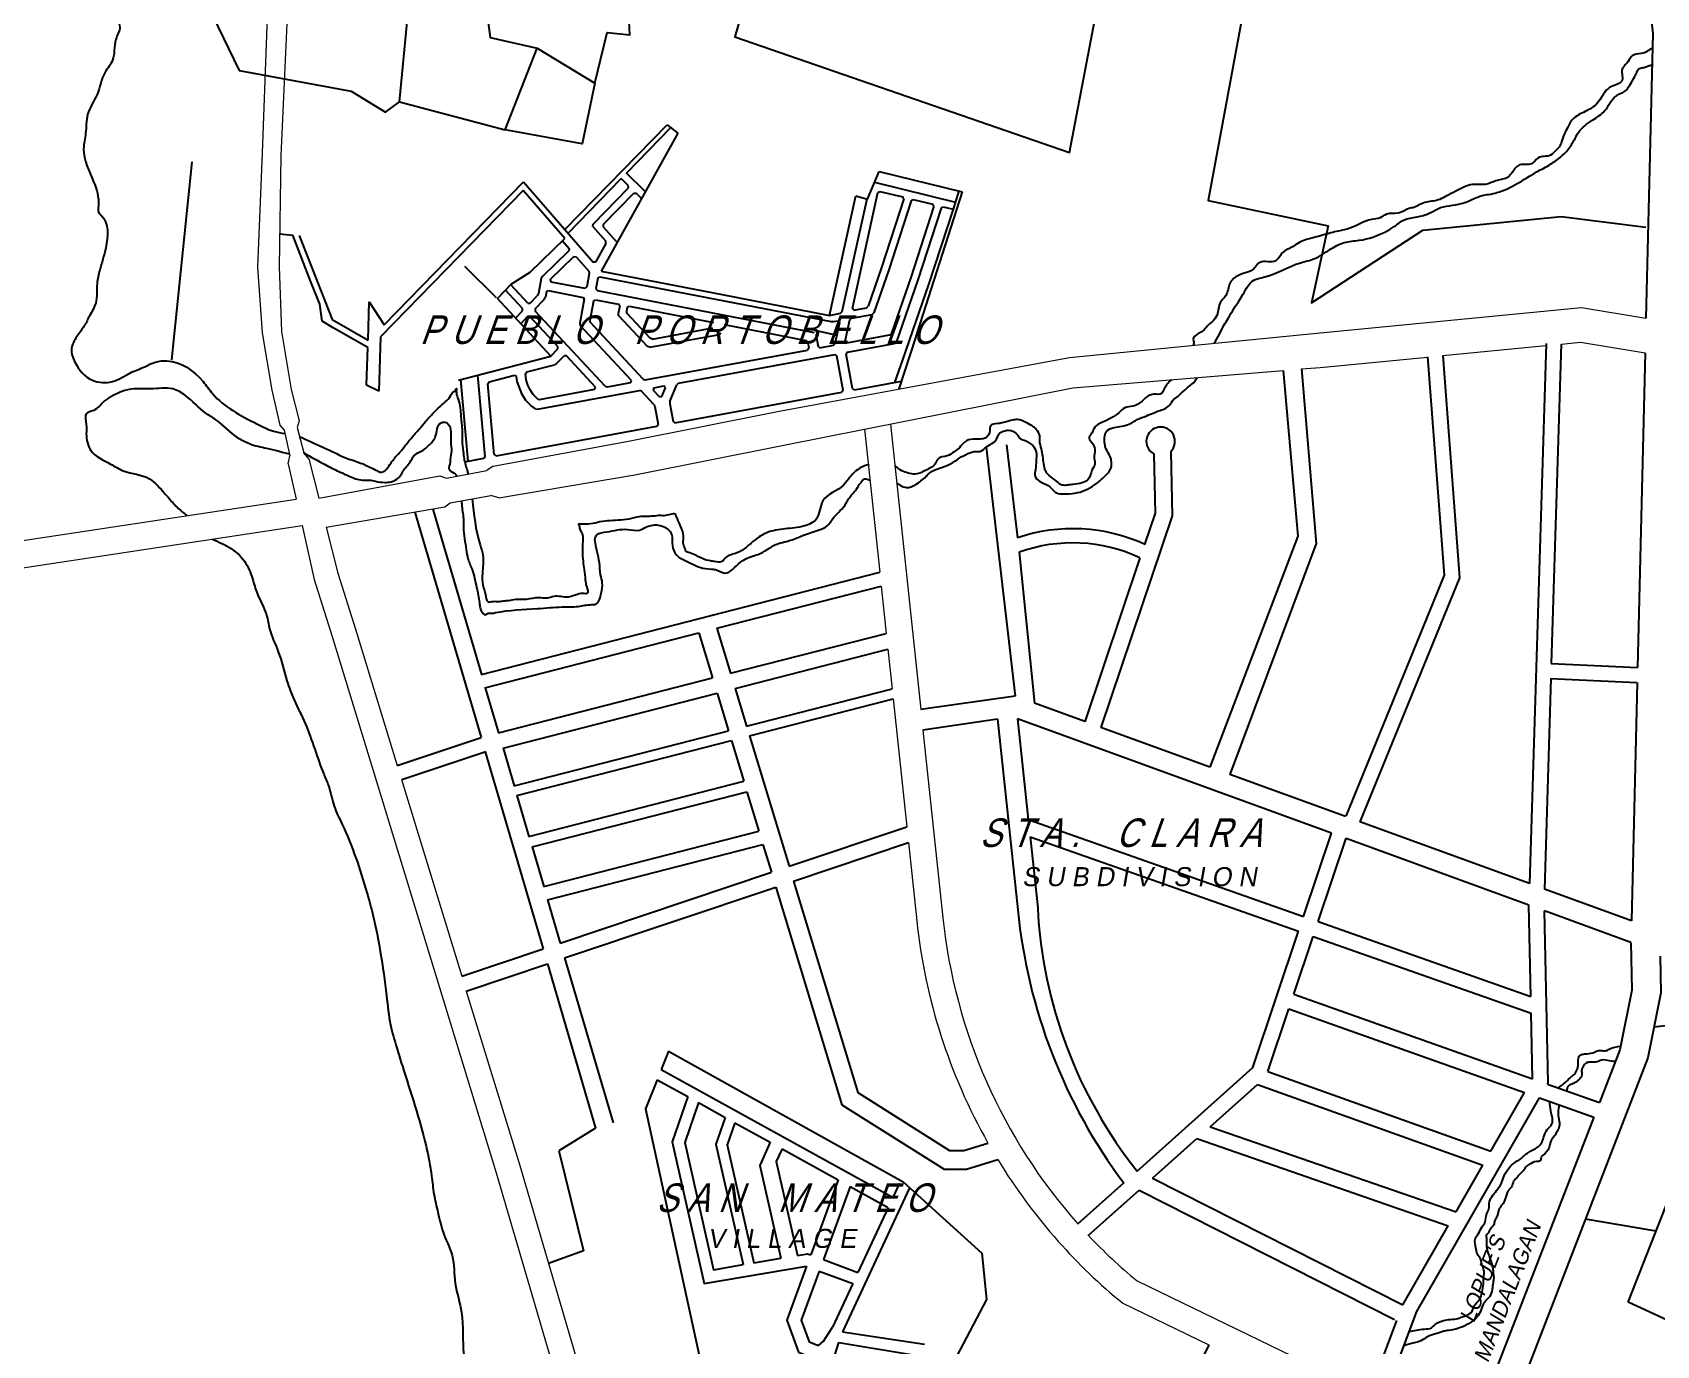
# Model space of a CAD drawing. Header units: inches. Extents: x -1369 to 1198, y -366 to 1398.
# Drawn here: x -584.9 to -538.78, y 1125.33 to 1162.6 of the extents above; entities that cross this region are included whole.
import ezdxf
from ezdxf.enums import TextEntityAlignment as Align

# ---------------------------------------------------------------- set-up
doc = ezdxf.new("R2010")
doc.units = ezdxf.units.IN
doc.header["$MEASUREMENT"] = 0
for name, color, linetype in [('CREEK_RIVER', 7, 'Continuous'), ('NATL_ROAD', 1, 'Continuous'), ('PRIVATE', 181, 'Continuous'), ('SUBLOTS', 1, 'Continuous')]:
    doc.layers.add(name, color=color, linetype=linetype)
for name, color, linetype, lineweight in [('ROAD', 8, 'Continuous', 20), ('SUBDIVIDION', 8, 'Continuous', 25), ('VICINITY', 8, 'Continuous', 20)]:
    doc.layers.add(name, color=color, linetype=linetype, lineweight=lineweight)
doc.styles.add('LOT_NO', font='ARIALN.TTF', dxfattribs={"width": 1.5, "height": 1})
doc.styles.add('PX-0', font='leroy')

msp = doc.modelspace()

# ---------------------------------------------------------------- linework, layer by layer
at = {"layer": 'CREEK_RIVER', "color": 8}
for points in [[(-578.6068, 1169.6585), (-578.9117, 1169.5442), (-578.9498, 1169.4871), (-579.007, 1169.6204), (-579.0642, 1169.7157), (-579.1023, 1169.7918), (-579.1214, 1169.868), (-579.2357, 1170.0394), (-579.3691, 1170.0966), (-579.4644, 1170.0966), (-579.5407, 1170.0966), (-579.8456, 1170.0966), (-580.0553, 1170.0966), (-580.284, 1170.0966), (-580.4937, 1170.0966), (-580.7224, 1170.0966), (-580.9892, 1170.0966), (-581.1608, 1170.0966), (-581.4848, 1170.0966), (-581.8088, 1170.1156), (-582.2662, 1170.1347), (-582.6665, 1170.1537), (-583.2383, 1170.0966), (-583.4479, 1170.1156), (-583.8482, 1170.0585), (-583.9816, 1169.9633), (-584.0388, 1169.8299), (-584.0007, 1169.6585), (-583.7719, 1169.0681), (-583.5051, 1168.5729), (-583.2764, 1167.9254), (-583.0286, 1167.5254), (-582.6855, 1166.6874), (-582.6093, 1166.2684), (-582.6457, 1165.9114), (-582.7219, 1165.34), (-582.7982, 1165.0734), (-582.7791, 1164.3687), (-582.6076, 1163.9306), (-582.5885, 1163.645), (-582.5885, 1163.2069), (-582.417, 1162.7498), (-582.5313, 1162.407), (-582.6266, 1161.8166), (-582.8363, 1161.4737), (-583.065, 1160.8452), (-583.3318, 1160.2738), (-583.389, 1159.7406), (-583.4462, 1159.3025), (-583.1603, 1158.3693), (-583.0269, 1157.6836), (-583.0078, 1157.4741), (-582.9506, 1157.417), (-582.8167, 1156.487), (-582.9883, 1155.8585), (-583.0645, 1155.4776), (-583.1026, 1154.9253), (-583.2742, 1154.5634), (-583.4266, 1154.2777), (-583.6363, 1153.973), (-583.7888, 1153.6301), (-583.6935, 1153.2492), (-583.1979, 1152.735), (-582.6261, 1152.6969), (-582.1115, 1152.9445), (-581.7113, 1153.1159), (-581.4063, 1153.2492), (-581.0823, 1153.2873), (-580.0531, 1152.6969), (-579.7862, 1152.3541), (-578.5283, 1151.497), (-578.0518, 1151.2875), (-577.7276, 1151.2171)], [(-538.8929, 1162.1687), (-539.211, 1162.0052), (-539.4718, 1161.94), (-539.5533, 1161.826), (-539.7, 1161.6468), (-539.7489, 1161.5654), (-539.7489, 1161.3699), (-539.7489, 1161.2559), (-540.0424, 1161.0767), (-540.1728, 1160.9952), (-540.4499, 1160.6043), (-540.6292, 1160.4577), (-540.8085, 1160.3599), (-541.1509, 1160.1482), (-541.3302, 1159.855), (-541.3954, 1159.7246), (-541.4769, 1159.4966), (-541.5258, 1159.3826), (-541.6236, 1159.2685), (-541.7866, 1159.1219), (-542.1453, 1159.0405), (-542.3246, 1158.8776), (-542.6669, 1158.845), (-542.8788, 1158.6332), (-542.993, 1158.5029), (-543.156, 1158.4378), (-543.3027, 1158.4052), (-543.645, 1158.2911), (-544.0036, 1158.2911), (-544.4764, 1158.0957), (-544.7372, 1157.9653), (-544.9328, 1157.8676), (-545.3078, 1157.7862), (-545.5034, 1157.721), (-545.6664, 1157.6396), (-545.8131, 1157.607), (-545.9435, 1157.5418), (-546.1229, 1157.4767), (-546.4489, 1157.4441), (-546.6282, 1157.3463), (-546.8727, 1157.2975), (-547.4861, 1157.046), (-547.8121, 1156.9645), (-548.0241, 1156.9157), (-548.4968, 1156.7853), (-548.7902, 1156.7039), (-548.9858, 1156.6061), (-549.1326, 1156.5084), (-549.3934, 1156.3618), (-549.4749, 1156.2478), (-549.6379, 1156.1012), (-549.8824, 1156.1012), (-550.078, 1156.0523), (-550.1922, 1155.922), (-550.2411, 1155.8731), (-550.4856, 1155.7754), (-550.8931, 1155.4822), (-551.0072, 1155.1401), (-551.1703, 1154.9283), (-551.2355, 1154.6677), (-551.2681, 1154.5699), (-551.3985, 1154.3907), (-551.4963, 1154.3093), (-551.6267, 1154.1627), (-551.7734, 1154.065), (-551.9364, 1153.8858), (-551.9201, 1153.8206), (-551.9393, 1153.7218)], [(-552.556, 1152.7469), (-552.7678, 1152.4686), (-552.833, 1152.3545), (-553.0449, 1152.3382), (-553.2569, 1152.2568), (-553.3873, 1152.1428), (-553.6481, 1151.9962), (-553.8763, 1151.9473), (-554.0393, 1151.817), (-554.5332, 1151.5332), (-554.7288, 1151.4029), (-554.8429, 1151.1911), (-554.8918, 1151.126), (-554.8266, 1150.9793), (-554.7288, 1150.7676), (-554.7451, 1150.5069), (-554.7288, 1150.3603), (-554.8103, 1150.1812), (-554.9244, 1149.9042), (-555.0874, 1149.8228), (-555.3483, 1149.7739), (-555.495, 1149.7576), (-555.658, 1149.7576), (-555.821, 1149.8716), (-556.0329, 1150.0345), (-556.1307, 1150.1649), (-556.1796, 1150.3603), (-556.2448, 1150.7839), (-556.2937, 1151.0119), (-556.2937, 1151.1585), (-556.3916, 1151.3377), (-556.5057, 1151.4355), (-556.685, 1151.5332), (-556.9295, 1151.6146), (-557.0762, 1151.5984), (-557.4838, 1151.5006), (-557.6957, 1151.4355), (-557.712, 1151.3051), (-557.8098, 1151.1097), (-558.1847, 1151.0608), (-558.4292, 1150.9793), (-558.576, 1150.8164), (-558.7227, 1150.7024), (-558.9183, 1150.5884), (-559.1791, 1150.5069), (-559.2606, 1150.3603), (-559.5214, 1150.1812), (-559.6519, 1150.116), (-559.8312, 1150.0671), (-560.0268, 1150.0997), (-560.2061, 1150.1649), (-560.3998, 1150.3003)], [(-560.3574, 1149.8189), (-560.0477, 1149.6886), (-559.9173, 1149.7211), (-559.8195, 1149.77), (-559.526, 1149.9981), (-559.4282, 1150.0958), (-558.8251, 1150.3564), (-558.5805, 1150.5193), (-558.336, 1150.6497), (-558.1078, 1150.7148), (-557.9937, 1150.7148), (-557.8131, 1150.8326), (-557.5209, 1151.0569), (-557.4231, 1151.2361), (-557.3253, 1151.285), (-557.1786, 1151.3175), (-556.9178, 1151.1709), (-556.8363, 1151.0732), (-556.7059, 1151.0243), (-556.6243, 1150.9755), (-556.4939, 1150.8777), (-556.3961, 1150.6985), (-556.3961, 1150.4379), (-556.4124, 1150.2098), (-556.4287, 1150.1121), (-556.4124, 1149.9818), (-556.0049, 1149.7049), (-555.8582, 1149.5582), (-555.6626, 1149.5094), (-555.5321, 1149.5094), (-555.2224, 1149.542), (-554.6845, 1149.8026), (-554.4562, 1149.9981), (-554.2769, 1150.2261), (-554.2606, 1150.4705), (-554.2932, 1150.5682), (-554.4073, 1150.78), (-554.4399, 1150.8777), (-554.4562, 1151.0732), (-554.4236, 1151.2361), (-553.7166, 1151.5023), (-553.5862, 1151.5837), (-553.3254, 1151.6978), (-552.9179, 1151.8607), (-552.6081, 1152.0236), (-552.494, 1152.1865), (-552.3636, 1152.2842), (-552.168, 1152.4634), (-552.0702, 1152.5448), (-551.8909, 1152.7077), (-551.8245, 1152.8076)], [(-577.5966, 1150.6347), (-578.2424, 1150.7923), (-578.738, 1150.9256), (-579.062, 1151.097), (-579.6909, 1151.6113), (-579.9768, 1151.8017), (-580.5486, 1152.2969), (-580.9108, 1152.4874), (-581.2157, 1152.5064), (-581.5397, 1152.4874), (-582.0162, 1152.4874), (-582.3593, 1152.4112), (-582.6071, 1152.2969), (-582.8548, 1152.1446), (-583.1598, 1151.8779), (-583.3695, 1151.7827), (-583.3695, 1151.478), (-583.3695, 1151.2113), (-583.236, 1150.7352), (-582.6833, 1150.3543), (-582.3212, 1150.1638), (-581.5778, 1149.9352), (-581.3301, 1149.7257), (-581.0061, 1149.3639), (-580.7583, 1149.0972), (-580.5112, 1148.892)], [(-561.1353, 1150.344), (-561.3902, 1150.2428), (-561.6837, 1149.9822), (-561.863, 1149.7541), (-562.4498, 1149.3143), (-562.6351, 1148.801), (-562.9715, 1148.5976), (-563.5257, 1148.5161), (-564.0474, 1148.4021), (-564.3734, 1148.2066), (-564.8951, 1147.832), (-565.2048, 1147.7016), (-565.3189, 1147.5876), (-565.5308, 1147.5876), (-565.6449, 1147.6039), (-565.8732, 1147.6691), (-566.2318, 1147.832), (-566.3459, 1147.8808), (-566.3622, 1147.946), (-566.4111, 1148.0763), (-566.4111, 1148.2555), (-566.4437, 1148.4835), (-566.5252, 1148.6627), (-566.5578, 1148.7442), (-566.6067, 1148.8582), (-566.623, 1148.9071), (-566.9165, 1148.8908), (-567.0795, 1148.8908), (-567.2751, 1148.8745), (-567.6663, 1148.8582), (-567.9598, 1148.793), (-568.2695, 1148.7605), (-568.8563, 1148.6953), (-569.1172, 1148.6464), (-569.2476, 1148.6464), (-569.3291, 1148.6464), (-569.3943, 1148.6464), (-569.3617, 1148.5813), (-569.3617, 1148.5324), (-569.3128, 1148.4347), (-569.2802, 1148.0437), (-569.2802, 1147.9134), (-569.2639, 1147.5876), (-569.2313, 1147.3596), (-569.1987, 1147.0663), (-569.1661, 1146.8871), (-569.1498, 1146.6754), (-569.2313, 1146.6754), (-569.3291, 1146.6754), (-569.6877, 1146.5776), (-570.0953, 1146.5939), (-570.2746, 1146.5451), (-570.5191, 1146.5614), (-570.8777, 1146.5125), (-571.1223, 1146.5125), (-571.3342, 1146.4799), (-571.4972, 1146.4636), (-571.6439, 1146.4473), (-571.8069, 1146.4473), (-571.9269, 1146.429)], [(-541.57, 1132.6431), (-541.3373, 1132.8313), (-541.208, 1132.9497), (-541.1002, 1133.0467), (-541.0248, 1133.1867), (-541.0032, 1133.3052), (-541.0032, 1133.456), (-540.9493, 1133.5744), (-540.8523, 1133.6067), (-540.7445, 1133.6175), (-540.5397, 1133.6606), (-540.4212, 1133.7037), (-540.3242, 1133.7037), (-540.2164, 1133.7037), (-540.1194, 1133.7468), (-539.7966, 1133.8353)], [(-539.8957, 1133.5286), (-539.9323, 1133.4343), (-540.338, 1133.4345), (-540.4613, 1133.3884), (-540.6615, 1133.373), (-540.7693, 1133.3576), (-540.8619, 1133.2496), (-540.9022, 1133.1665), (-540.8997, 1133.0533), (-540.9073, 1132.9753), (-540.935, 1132.9325), (-540.9778, 1132.8822), (-541.0433, 1132.8268), (-541.0961, 1132.7966), (-541.1515, 1132.7714), (-541.212, 1132.7387), (-541.2649, 1132.7186), (-541.3127, 1132.6507), (-541.3216, 1132.5548)], [(-545.797, 1125.7303), (-545.3779, 1125.7996), (-545.1726, 1125.8395), (-545.03, 1125.9591), (-544.8761, 1126.0275), (-544.6879, 1126.0731), (-544.454, 1126.0902), (-544.3229, 1126.1358), (-544.1689, 1126.1871), (-544.0149, 1126.3124), (-543.9274, 1126.5026), (-543.7872, 1126.6641), (-543.7334, 1126.8472), (-543.6902, 1127.0842), (-543.6902, 1127.2673), (-543.6795, 1127.4719), (-543.7334, 1127.6012), (-543.7657, 1127.7735), (-543.8627, 1127.9243), (-543.9058, 1128.1074), (-543.9274, 1128.3443), (-543.8519, 1128.4843), (-543.7441, 1128.6782), (-543.6471, 1128.8398), (-543.604, 1129.0552), (-543.5393, 1129.2167), (-543.5286, 1129.3675), (-543.3206, 1129.7294), (-543.1805, 1129.9448), (-543.105, 1130.1494), (-542.9541, 1130.3864), (-542.814, 1130.5264), (-542.6523, 1130.6233), (-542.4152, 1130.8172), (-542.1673, 1130.9572), (-542.0379, 1131.0972), (-541.887, 1131.4634), (-541.7469, 1131.625), (-541.7361, 1131.7865), (-541.7793, 1131.9912), (-541.8149, 1132.2598)], [(-541.5393, 1132.1618), (-541.5718, 1131.9526), (-541.5718, 1131.8799), (-541.5606, 1131.8184), (-541.5494, 1131.7346), (-541.5326, 1131.6396), (-541.5438, 1131.5501), (-541.5662, 1131.4775), (-541.6221, 1131.3769), (-541.6724, 1131.2818), (-541.7787, 1131.1309), (-541.8067, 1131.0359), (-541.9521, 1130.7732), (-542.0584, 1130.6614), (-542.0808, 1130.5776), (-542.187, 1130.5552), (-542.3884, 1130.477), (-542.4891, 1130.4043), (-542.5506, 1130.3149), (-542.6177, 1130.2367), (-542.7128, 1130.1416), (-542.7743, 1130.069), (-542.8359, 1129.9963), (-542.8974, 1129.8342), (-542.9533, 1129.7727), (-543.0093, 1129.6945), (-543.044, 1129.5841), (-543.0832, 1129.4667), (-543.1279, 1129.3773), (-543.1951, 1129.2823), (-543.2454, 1129.2096), (-543.279, 1129.1034), (-543.3069, 1129.0028), (-543.3573, 1128.9078), (-543.3796, 1128.8519), (-543.4132, 1128.7345), (-543.4524, 1128.6898), (-543.5307, 1128.578), (-543.5698, 1128.511), (-543.6146, 1128.4607), (-543.609, 1128.3936), (-543.609, 1128.1421), (-543.5474, 1127.9241), (-543.4967, 1127.758), (-543.4296, 1127.5232), (-543.4128, 1127.3779), (-543.4016, 1127.2438), (-543.4184, 1127.1152), (-543.4464, 1126.9196), (-543.5135, 1126.7296), (-543.6142, 1126.6234), (-543.7093, 1126.4836), (-543.7876, 1126.2824), (-543.9106, 1126.1036), (-544.0337, 1126.003), (-544.3189, 1125.8521), (-544.5259, 1125.785), (-544.7217, 1125.757), (-544.8503, 1125.7291), (-545.0181, 1125.6732), (-545.2619, 1125.5878), (-545.4744, 1125.4649), (-545.659, 1125.409), (-545.9474, 1125.3284)]]:
    msp.add_spline(points, degree=3, dxfattribs=at)
for points, knots in [([(-551.338, 1153.7811), (-551.2865, 1153.8674), (-551.1852, 1154.0371), (-551.0811, 1154.2862), (-550.9488, 1154.4679), (-550.7942, 1154.7718), (-550.53, 1155.1048), (-550.3096, 1155.5941), (-549.6378, 1155.6892), (-549.1314, 1156.0409), (-548.4456, 1156.1648), (-548.0758, 1156.4439), (-547.6605, 1156.6708), (-547.0967, 1156.6972), (-546.6131, 1156.8614), (-546.213, 1157.0938), (-545.9549, 1157.3214), (-545.5871, 1157.3641), (-545.2483, 1157.4417), (-544.8789, 1157.696), (-544.4107, 1157.689), (-544.0074, 1157.8614), (-543.7565, 1157.9839), (-543.5241, 1158.0066), (-542.9676, 1158.1244), (-542.4239, 1158.5312), (-541.8014, 1158.8453), (-541.5163, 1159.0442), (-541.292, 1159.2668), (-541.1359, 1159.5033), (-540.9665, 1159.8573), (-540.6277, 1160.1052), (-540.1924, 1160.3604), (-540.0524, 1160.7401), (-539.8113, 1160.8699), (-539.6672, 1160.9223), (-539.5071, 1161.1434), (-539.3934, 1161.3569), (-539.2763, 1161.6039), (-539.1541, 1161.6025), (-539.0649, 1161.6372), (-538.9877, 1161.6592), (-538.9301, 1161.684), (-538.9043, 1161.6956)], [0, 0, 0, 0, 0.001004504, 0.001975976, 0.002684099, 0.003243236, 0.0053676, 0.007073079, 0.008035907, 0.011802336, 0.013160719, 0.014865798, 0.016372447, 0.017801845, 0.020430769, 0.021381121, 0.022435943, 0.023780143, 0.024966855, 0.025890454, 0.028171307, 0.029392299, 0.030270078, 0.030931123, 0.031709104, 0.035937441, 0.037494139, 0.038700349, 0.03939171, 0.040642058, 0.041517765, 0.04327597, 0.04471017, 0.046491789, 0.046929804, 0.04741575, 0.04799314, 0.049549246, 0.050016461, 0.050464527, 0.050636348, 0.050979987, 0.051263063, 0.051263063, 0.051263063, 0.051263063]), ([(-577.3137, 1151.1403), (-577.0961, 1151.0339), (-576.7966, 1150.8874), (-576.374, 1150.718), (-576.0657, 1150.5356), (-575.6827, 1150.4335), (-575.3633, 1150.2905), (-575.1538, 1150.1899), (-574.9268, 1150.0583), (-574.7195, 1150.3957), (-574.5346, 1150.6203), (-574.3281, 1150.8458), (-574.1479, 1151.0957), (-573.9246, 1151.33), (-573.7242, 1151.5785), (-573.5447, 1151.7738), (-573.3611, 1151.9612), (-573.1821, 1152.1102), (-573.0343, 1152.2531), (-572.9675, 1152.4141), (-572.8775, 1152.4241), (-572.8596, 1152.5154), (-572.8619, 1152.4606), (-572.8603, 1152.4293), (-572.8645, 1152.3276), (-572.7891, 1152.178), (-572.7476, 1151.9498), (-572.7302, 1151.6609), (-572.6859, 1151.357), (-572.7096, 1151.0241), (-572.6632, 1150.75), (-572.6519, 1150.5141), (-572.6014, 1150.3382), (-572.5586, 1150.1932), (-572.5363, 1150.105), (-572.5275, 1150.0677)], [0, 0, 0, 0, 0.002420731, 0.003332234, 0.004551208, 0.005976566, 0.007279387, 0.008010773, 0.008368715, 0.009708757, 0.010820891, 0.011593343, 0.012705477, 0.01391543, 0.014817916, 0.01589819, 0.016566198, 0.0174413, 0.018213752, 0.018657218, 0.018992229, 0.019107094, 0.019179738, 0.019361344, 0.019506631, 0.020150291, 0.021005232, 0.021807608, 0.023047349, 0.024064355, 0.02512331, 0.025817242, 0.026416299, 0.02694518, 0.027329229, 0.027329229, 0.027329229, 0.027329229]), ([(-577.1936, 1150.6709), (-576.9932, 1150.5585), (-576.6657, 1150.3747), (-576.2339, 1150.1557), (-575.8849, 1150.0044), (-575.5973, 1149.8787), (-575.3371, 1149.911), (-575.1289, 1149.8564), (-574.9218, 1149.8272), (-574.6928, 1149.84), (-574.4587, 1149.9587), (-574.3686, 1150.1908), (-574.1641, 1150.3875), (-574.0725, 1150.6545), (-573.7955, 1150.725), (-573.6307, 1150.9079), (-573.3876, 1151.1155), (-573.426, 1151.5063), (-573.1998, 1151.5546), (-573.0504, 1151.4863), (-573.0032, 1151.2432), (-573.0345, 1150.9915), (-572.9807, 1150.7283), (-573.0446, 1150.5393), (-573.025, 1150.3666), (-573.1269, 1150.1907), (-572.9348, 1150.1111), (-572.8586, 1150.041), (-572.834, 1150.011)], [0, 0, 0, 0, 0.002299338, 0.003757184, 0.0048274, 0.006133705, 0.006785769, 0.007393277, 0.008269447, 0.008869637, 0.009671803, 0.010726345, 0.011227113, 0.012508943, 0.013237867, 0.013891977, 0.014935324, 0.016397516, 0.016674582, 0.017088367, 0.017895648, 0.01887303, 0.019689325, 0.020511027, 0.020782522, 0.021443114, 0.02205964, 0.022452347, 0.022452347, 0.022452347, 0.022452347]), ([(-572.7137, 1149.3087), (-572.713, 1149.2772), (-572.706, 1149.1), (-572.6477, 1148.8654), (-572.6691, 1148.5344), (-572.6306, 1148.2413), (-572.5798, 1147.9442), (-572.5388, 1147.6422), (-572.3784, 1147.3023), (-572.2937, 1146.8749), (-572.2088, 1146.5209), (-572.1928, 1146.2543), (-572.1346, 1146.1455), (-572.04, 1146.0523), (-571.9879, 1146.1194), (-571.9161, 1146.1203), (-571.834, 1146.1167), (-571.3882, 1146.2181), (-570.7192, 1146.222), (-569.9411, 1146.3105), (-569.4213, 1146.2922), (-569.1156, 1146.3724), (-568.8733, 1146.3586), (-568.7834, 1146.5197), (-568.7416, 1146.7222), (-568.689, 1146.965), (-568.7889, 1147.2448), (-568.7791, 1147.5458), (-568.8618, 1147.842), (-568.9057, 1148.079), (-568.9387, 1148.2527), (-568.8307, 1148.4088), (-568.4734, 1148.4323), (-568.0904, 1148.5471), (-567.6943, 1148.4332), (-567.4915, 1148.5642), (-567.2563, 1148.6427), (-566.9494, 1148.6219), (-566.6945, 1148.3475), (-566.7584, 1148.0415), (-566.6649, 1147.8307), (-566.5014, 1147.6679), (-566.2588, 1147.5742), (-565.9614, 1147.4008), (-565.6888, 1147.3796), (-565.4496, 1147.3601), (-565.1513, 1147.1393), (-564.831, 1147.6255), (-564.4245, 1147.7397), (-564.0821, 1147.8762), (-563.794, 1148.1094), (-563.3829, 1148.1623), (-562.9825, 1148.3567), (-562.627, 1148.4542), (-562.3055, 1148.5755), (-562.1427, 1148.8861), (-561.8493, 1149.0991), (-561.7205, 1149.385), (-561.5787, 1149.5463), (-561.4806, 1149.6523), (-561.4195, 1149.7763), (-561.3533, 1149.8404), (-561.2902, 1149.963), (-561.1876, 1149.9255), (-561.116, 1149.8994)], [0.024775953, 0.024775953, 0.024775953, 0.024775953, 0.025067721, 0.026438619, 0.027253103, 0.02834451, 0.02938899, 0.030272936, 0.031372505, 0.033111, 0.034602038, 0.035039816, 0.035720294, 0.035916171, 0.036112048, 0.036389113, 0.036606463, 0.03693699, 0.040921872, 0.0432641, 0.044786547, 0.046046903, 0.046484989, 0.047028124, 0.04764726, 0.048630665, 0.049408135, 0.050553581, 0.051607908, 0.05243855, 0.053035836, 0.053231659, 0.054262585, 0.056230791, 0.057373189, 0.058029686, 0.058545146, 0.059859408, 0.060860939, 0.061839831, 0.062788235, 0.06301869, 0.064137396, 0.065328987, 0.066427898, 0.066812126, 0.067740578, 0.069569204, 0.071125023, 0.072073897, 0.073219943, 0.074750036, 0.076091974, 0.07763836, 0.078488771, 0.079379582, 0.080994542, 0.082019264, 0.082443477, 0.083139043, 0.083455718, 0.083803502, 0.084075066, 0.084700553, 0.084700553, 0.084700553, 0.084700553]), ([(-572.4112, 1149.3647), (-572.3581, 1148.9258), (-572.3114, 1148.3811), (-572.0611, 1147.6978), (-572.1306, 1147.3106), (-572.1288, 1146.9128), (-572.0205, 1146.68), (-572.0174, 1146.4811), (-571.9517, 1146.4433), (-571.9269, 1146.429)], [0.029708715, 0.029708715, 0.029708715, 0.029708715, 0.034121195, 0.035135637, 0.036874057, 0.037961398, 0.039028253, 0.039476034, 0.039747653, 0.039747653, 0.039747653, 0.039747653]), ([(-579.784, 1148.2212), (-579.604, 1148.143), (-579.2398, 1147.985), (-578.805, 1147.5741), (-578.6397, 1147.0729), (-578.4968, 1146.5713), (-578.2365, 1146.1515), (-578.1696, 1145.5744), (-577.8635, 1144.9834), (-577.7156, 1144.2854), (-577.4583, 1143.6049), (-577.0127, 1142.7578), (-576.7848, 1141.8971), (-576.4426, 1141.1378), (-576.356, 1140.6383), (-575.8707, 1139.6815), (-575.5178, 1138.6308), (-575.1859, 1137.4149), (-574.9994, 1136.4358), (-574.8475, 1135.4056), (-574.7673, 1134.4806), (-574.5624, 1133.8275), (-574.2201, 1132.6842), (-573.8042, 1131.4924), (-573.5681, 1130.2606), (-573.5089, 1129.6256), (-573.3708, 1129.069), (-573.2396, 1128.4747), (-572.9071, 1127.8476), (-572.9422, 1127.0735), (-572.6185, 1126.1694), (-572.7294, 1125.227), (-572.4697, 1124.3358), (-572.6507, 1123.5118), (-572.4179, 1122.6717), (-572.4931, 1121.8327), (-572.6549, 1121.0777), (-572.6262, 1120.2319), (-572.9416, 1119.3847), (-573.1917, 1118.4774), (-573.5244, 1117.601), (-573.7481, 1116.7308), (-573.8646, 1115.9133), (-573.7839, 1115.2421), (-573.446, 1114.5197), (-572.6398, 1114.695), (-571.8804, 1114.7226), (-571.184, 1114.7377), (-570.4483, 1114.5902), (-569.8762, 1114.1863), (-569.3538, 1113.6592), (-569.0937, 1112.84), (-568.4248, 1112.1893), (-567.9665, 1111.2225), (-567.2809, 1110.6843), (-566.9577, 1110.0797), (-566.6724, 1110.0075), (-566.6035, 1109.9974)], [0, 0, 0, 0, 0.00195902, 0.00396321, 0.00573568, 0.00715048, 0.00918719, 0.01056207, 0.01287487, 0.01575312, 0.01766443, 0.02013315, 0.02529986, 0.02650454, 0.02844035, 0.03031055, 0.03717553, 0.03949063, 0.0429124, 0.04713025, 0.0499141, 0.05215724, 0.05394991, 0.06185922, 0.06474027, 0.06646971, 0.06822471, 0.07046786, 0.07254507, 0.0751717, 0.07799429, 0.0820007, 0.08441563, 0.08710396, 0.09018363, 0.0929464, 0.09543503, 0.09790004, 0.10130071, 0.1043433, 0.10733805, 0.11064755, 0.11334827, 0.11545719, 0.11756785, 0.12018047, 0.1224239, 0.12548406, 0.12703294, 0.12984806, 0.13233185, 0.13430057, 0.13825398, 0.1414399, 0.14476628, 0.14698387, 0.14766658, 0.14766658, 0.14766658, 0.14766658])]:
    msp.add_open_spline(points, degree=3, knots=knots, dxfattribs=at)
at = {"layer": 'NATL_ROAD', "color": 1}
for points in [[(-542.6982, 1187.2055), (-540.5025, 1177.146), (-538.8832, 1162.573), (-539.0782, 1154.4928)], [(-539.102, 1153.5077), (-539.3175, 1144.5837)], [(-539.3278, 1144.1554), (-539.4912, 1137.3898)], [(-539.5052, 1136.7761), (-539.4836, 1135.4192), (-539.8173, 1133.7308), (-540.4005, 1132.2274)], [(-538.6723, 1136.3835), (-538.6558, 1135.3448), (-539.0205, 1133.4995), (-542.4434, 1124.6748)], [(-540.5608, 1131.814), (-544.1276, 1122.6185)]]:
    msp.add_lwpolyline(points, dxfattribs=at)
at = {"layer": 'ROAD', "color": 8}
for p, q in [((-577.8729, 1151.4537), (-577.7495, 1151.3145)), ((-577.7495, 1151.3145), (-577.5851, 1150.5837)), ((-577.328, 1151.5847), (-577.378, 1151.3917)), ((-577.378, 1151.3917), (-577.1936, 1150.6709)), ((-577.6365, 1150.3587), (-577.5851, 1150.5837)), ((-577.0504, 1150.4995), (-577.1936, 1150.6709))]:
    msp.add_line(p, q, dxfattribs=at)
for points in [[(-578.2415, 1190.6659), (-579.8685, 1186.2965), (-580.1397, 1183.4512), (-582.004, 1181.2834), (-582.9531, 1176.372), (-582.648, 1175.5591), (-579.0209, 1170.4261), (-578.0379, 1168.326), (-578.1735, 1164.6001), (-578.3754, 1159.1927), (-578.511, 1155.941), (-578.3754, 1154.078), (-578.1042, 1152.4522)], [(-577.9182, 1190.5455), (-579.5294, 1186.2186), (-579.8067, 1183.3094), (-581.6827, 1181.128), (-582.596, 1176.4021), (-582.3407, 1175.7219), (-578.7215, 1170.6001), (-577.4795, 1168.1597), (-577.6013, 1164.537), (-577.8446, 1159.1117), (-577.8967, 1155.953), (-577.8272, 1154.1133), (-577.5541, 1152.4686)], [(-578.1042, 1152.4522), (-577.8729, 1151.4537)], [(-577.5541, 1152.4686), (-577.328, 1151.5847)], [(-561.2695, 1151.3447), (-560.8384, 1147.2849)], [(-560.5349, 1151.4899), (-559.6739, 1143.3835)], [(-577.6365, 1150.3587), (-577.4089, 1149.3612)], [(-577.0504, 1150.4995), (-576.7643, 1149.3816)], [(-560.7964, 1146.8894), (-560.6539, 1145.5481)], [(-560.6061, 1145.0982), (-560.4868, 1143.9745)], [(-560.4563, 1143.6873), (-560.071, 1140.0596)]]:
    msp.add_lwpolyline(points, dxfattribs=at)
at = {"layer": 'ROAD', "color": 1}
for points in [[(-577.239, 1148.606), (-576.8956, 1147.0795), (-576.3904, 1145.4606), (-571.7274, 1130.2389), (-567.6468, 1116.3265)], [(-576.5551, 1148.5635), (-576.2216, 1147.2602), (-575.7242, 1145.6666), (-574.5402, 1141.8013)], [(-574.417, 1141.3993), (-572.7071, 1135.8176)], [(-572.5781, 1135.3965), (-571.0595, 1130.4392), (-566.9778, 1116.5227)]]:
    msp.add_lwpolyline(points, dxfattribs=at)
at = {"layer": 'ROAD', "color": 8}
for points in [[(-559.6125, 1142.805), (-559.046, 1137.4714, 0.1563148), (-555.2093, 1128.7853)], [(-560.0234, 1139.6112), (-559.7877, 1137.3926, 0.1026937), (-557.763, 1131.0822, 0.1026937)], [(-557.4871, 1130.6133, 0.0444119), (-555.7671, 1128.2901, 0.0404043), (-553.9351, 1126.5348), (-551.4952, 1125.3544)], [(-554.9102, 1128.4582, 0.0315578), (-553.5308, 1127.1679), (-546.9278, 1123.9733)]]:
    msp.add_lwpolyline(points, format="xyb", dxfattribs=at)
at = {"layer": 'SUBDIVIDION', "color": 8, "ltscale": 2}
for p, q in [((-569.7759, 1157.0078), (-566.8736, 1159.9838)), ((-566.8736, 1159.9838), (-566.5675, 1159.7495)), ((-566.5675, 1159.7495), (-568.749, 1155.8271)), ((-568.03, 1158.609), (-566.768, 1159.903)), ((-567.4933, 1158.0856), (-568.03, 1158.609)), ((-561.184, 1157.8775), (-560.8541, 1158.6598)), ((-560.8541, 1158.6598), (-558.4966, 1158.0836)), ((-574.9114, 1154.3071), (-570.9548, 1158.3641)), ((-570.9615, 1158.1215), (-572.8005, 1156.2354)), ((-569.776, 1156.7575), (-570.9615, 1158.1215)), ((-570.9548, 1158.3641), (-569.7759, 1157.0078)), ((-569.689, 1156.9078), (-568.1797, 1158.4555)), ((-568.9782, 1157.1641), (-567.9761, 1158.1917)), ((-567.9769, 1158.2577), (-568.1797, 1158.4555)), ((-567.9761, 1158.1917), (-567.9769, 1158.2577)), ((-560.9839, 1158.3519), (-558.6886, 1157.7909)), ((-560.8868, 1158.0588), (-560.8308, 1158.0937)), ((-560.8308, 1158.0937), (-560.184, 1157.9356)), ((-558.4966, 1158.0836), (-559.7752, 1154.0937)), ((-558.5864, 1158.1055), (-558.755, 1157.5863)), ((-568.6868, 1157.1557), (-567.8225, 1158.042)), ((-567.8225, 1158.042), (-567.7565, 1158.0428)), ((-567.6013, 1157.8914), (-567.7565, 1158.0428)), ((-562.2663, 1154.5749), (-561.5154, 1157.9671)), ((-561.9047, 1154.6816), (-561.1965, 1157.8809)), ((-561.6146, 1154.7708), (-560.8868, 1158.0588)), ((-561.5154, 1157.9671), (-561.184, 1157.8775)), ((-560.1519, 1157.878), (-560.7837, 1155.9322)), ((-559.9419, 1157.8302), (-560.5804, 1155.8639)), ((-560.1519, 1157.878), (-560.184, 1157.9356)), ((-560.1519, 1157.878), (-560.184, 1157.9356)), ((-559.3002, 1157.6698), (-559.9548, 1155.6537)), ((-559.9419, 1157.8302), (-559.8843, 1157.8623)), ((-559.9419, 1157.8302), (-559.8843, 1157.8623)), ((-559.8843, 1157.8623), (-559.3324, 1157.7274)), ((-559.0903, 1157.622), (-559.7516, 1155.5853)), ((-559.3002, 1157.6698), (-559.3324, 1157.7274)), ((-559.0903, 1157.622), (-559.0326, 1157.6542)), ((-559.0326, 1157.6542), (-558.755, 1157.5863)), ((-568.9801, 1157.0981), (-568.9782, 1157.1641)), ((-568.6868, 1157.1557), (-568.6887, 1157.0898)), ((-558.755, 1157.5863), (-559.4388, 1155.4802)), ((-577.8812, 1156.8927), (-577.507, 1156.8488)), ((-576.9906, 1155.5311), (-577.507, 1156.8488)), ((-577.3249, 1156.8394), (-576.3908, 1154.4566)), ((-570.7612, 1155.8015), (-569.776, 1156.7575)), ((-569.8477, 1156.688), (-569.6607, 1156.4729)), ((-569.7759, 1157.0078), (-568.9717, 1156.0825)), ((-568.9801, 1157.0981), (-568.6192, 1156.6829)), ((-568.6887, 1157.0898), (-568.2972, 1156.6394)), ((-572.8005, 1156.2354), (-575.0115, 1153.9682)), ((-570.4179, 1155.6748), (-569.6635, 1156.407)), ((-570.1929, 1155.5944), (-569.5244, 1156.2431)), ((-569.6607, 1156.4729), (-569.6635, 1156.407)), ((-569.5244, 1156.2431), (-569.4585, 1156.2403)), ((-569.4585, 1156.2403), (-569.1018, 1155.8299)), ((-568.6123, 1156.6172), (-568.906, 1156.0894)), ((-568.6123, 1156.6172), (-568.6192, 1156.6829)), ((-571.72, 1155.0732), (-572.6219, 1155.96)), ((-571.3026, 1155.4578), (-570.7612, 1155.8015)), ((-569.0847, 1155.7661), (-569.1588, 1155.3825)), ((-569.1018, 1155.8299), (-569.0847, 1155.7661)), ((-568.906, 1156.0894), (-568.9717, 1156.0825)), ((-568.749, 1155.8271), (-565.3146, 1155.1638)), ((-560.7837, 1155.9322), (-561.1664, 1154.8313)), ((-560.5804, 1155.8639), (-561.0048, 1154.643)), ((-576.7411, 1154.8946), (-576.9906, 1155.5311)), ((-571.6964, 1155.0501), (-571.3026, 1155.4578)), ((-570.8324, 1154.9213), (-571.3177, 1155.4422)), ((-570.4493, 1155.6168), (-570.5316, 1155.1908)), ((-570.4179, 1155.6748), (-570.4493, 1155.6168)), ((-570.1929, 1155.5944), (-570.174, 1155.5311)), ((-570.174, 1155.5311), (-569.2134, 1155.3456)), ((-569.1588, 1155.3825), (-569.2134, 1155.3456)), ((-568.8422, 1155.6296), (-568.8996, 1155.3325)), ((-568.8626, 1155.2778), (-568.8996, 1155.3325)), ((-568.8422, 1155.6296), (-568.7875, 1155.6666)), ((-568.7875, 1155.6666), (-562.2187, 1154.3978)), ((-559.9548, 1155.6537), (-560.5142, 1154.0445)), ((-559.7516, 1155.5853), (-560.3708, 1153.8038)), ((-559.4388, 1155.4802), (-560.1912, 1153.3158)), ((-576.6725, 1154.4088), (-576.7411, 1154.8946)), ((-575.3694, 1153.8668), (-575.3339, 1154.9607)), ((-575.3339, 1154.9607), (-574.9114, 1154.3071)), ((-570.176, 1153.4183), (-571.6964, 1155.0501)), ((-570.9799, 1154.765), (-571.4669, 1155.2877)), ((-570.8324, 1154.9213), (-570.7664, 1154.9207)), ((-570.7664, 1154.9207), (-570.562, 1155.1323)), ((-570.6217, 1154.7618), (-570.3635, 1155.0291)), ((-570.5316, 1155.1908), (-570.562, 1155.1323)), ((-570.3635, 1155.0291), (-570.3331, 1155.0876)), ((-570.3037, 1155.2398), (-570.3331, 1155.0876)), ((-570.3037, 1155.2398), (-570.249, 1155.2768)), ((-570.249, 1155.2768), (-569.2635, 1155.0864)), ((-569.2265, 1155.0317), (-569.358, 1154.3508)), ((-569.2635, 1155.0864), (-569.2265, 1155.0317)), ((-568.9674, 1154.9817), (-569.0734, 1154.4326)), ((-568.9674, 1154.9817), (-568.9127, 1155.0187)), ((-568.9127, 1155.0187), (-568.2592, 1154.8924)), ((-568.8626, 1155.2778), (-562.7002, 1154.0875)), ((-568.2223, 1154.8378), (-568.2592, 1154.8924)), ((-565.3146, 1155.1638), (-562.2663, 1154.5749)), ((-576.356, 1154.2249), (-576.6725, 1154.4088)), ((-576.3908, 1154.4566), (-575.3694, 1153.8668)), ((-571.1784, 1154.4941), (-570.9805, 1154.699)), ((-571.032, 1154.337), (-570.8358, 1154.5402)), ((-570.9805, 1154.699), (-570.9799, 1154.765)), ((-570.7698, 1154.5396), (-570.8358, 1154.5402)), ((-569.9775, 1153.6893), (-570.7698, 1154.5396)), ((-570.6217, 1154.7618), (-570.6223, 1154.6958)), ((-568.6352, 1152.5632), (-570.6223, 1154.6958)), ((-569.0552, 1154.3692), (-569.0734, 1154.4326)), ((-568.2223, 1154.8378), (-568.2629, 1154.6275)), ((-568.2447, 1154.5641), (-568.2629, 1154.6275)), ((-567.4313, 1153.6911), (-568.2447, 1154.5641)), ((-568.0117, 1154.7971), (-568.0316, 1154.6939)), ((-568.0134, 1154.6305), (-568.0316, 1154.6939)), ((-567.3545, 1153.9233), (-568.0134, 1154.6305)), ((-568.0117, 1154.7971), (-567.957, 1154.8341)), ((-567.957, 1154.8341), (-565.5543, 1154.37)), ((-562.2663, 1154.5749), (-561.9522, 1154.6358)), ((-562.2187, 1154.3978), (-562.153, 1154.3975)), ((-562.153, 1154.3975), (-562.0185, 1154.4223)), ((-562.0185, 1154.4223), (-561.9726, 1154.3748)), ((-561.9522, 1154.6358), (-561.9047, 1154.6816)), ((-561.8198, 1153.8439), (-561.6864, 1154.4465)), ((-561.6864, 1154.4465), (-561.6389, 1154.4923)), ((-561.6389, 1154.4923), (-561.0548, 1154.6)), ((-561.5688, 1154.7233), (-561.6146, 1154.7708)), ((-561.5688, 1154.7233), (-561.2164, 1154.7883)), ((-561.2164, 1154.7883), (-561.1664, 1154.8313)), ((-561.0548, 1154.6), (-561.0048, 1154.643)), ((-575.3758, 1153.6658), (-576.356, 1154.2249)), ((-575.0115, 1153.9682), (-575.0637, 1152.4243)), ((-569.358, 1154.3508), (-569.3398, 1154.2874)), ((-567.8866, 1152.7278), (-569.3398, 1154.2874)), ((-567.5576, 1152.7619), (-569.0552, 1154.3692)), ((-567.3686, 1153.6704), (-565.3909, 1154.0351)), ((-567.2919, 1153.9026), (-567.3545, 1153.9233)), ((-567.2919, 1153.9026), (-565.5737, 1154.2195)), ((-565.3909, 1154.0351), (-565.344, 1154.0816)), ((-565.2521, 1154.3116), (-562.927, 1153.8625)), ((-562.6536, 1154.0406), (-562.5896, 1153.6934)), ((-562.5943, 1154.1333), (-562.0526, 1154.0134)), ((-562.106, 1153.7722), (-561.9726, 1154.3748)), ((-561.774, 1153.7964), (-560.5576, 1154.0207)), ((-559.8256, 1153.9366), (-560.2905, 1152.4852)), ((-559.7752, 1154.0937), (-559.8256, 1153.9366)), ((-575.4105, 1152.5943), (-575.3758, 1153.6658)), ((-570.176, 1153.4183), (-569.9781, 1153.6233)), ((-569.9781, 1153.6233), (-569.9775, 1153.6893)), ((-567.495, 1152.7412), (-562.8866, 1153.5912)), ((-567.3686, 1153.6704), (-567.4313, 1153.6911)), ((-566.5519, 1152.6468), (-562.1078, 1153.4664)), ((-562.927, 1153.8625), (-562.8805, 1153.8156)), ((-562.8492, 1153.6455), (-562.8866, 1153.5912)), ((-562.8805, 1153.8156), (-562.8492, 1153.6455)), ((-562.5896, 1153.6934), (-562.5352, 1153.656)), ((-562.5352, 1153.656), (-562.1535, 1153.7264)), ((-562.1535, 1153.7264), (-562.106, 1153.7722)), ((-562.0535, 1153.429), (-562.1078, 1153.4664)), ((-561.774, 1153.7964), (-561.8198, 1153.8439)), ((-561.7558, 1153.5313), (-561.7932, 1153.477)), ((-561.6127, 1152.498), (-561.7932, 1153.477)), ((-561.7558, 1153.5313), (-560.4147, 1153.7787)), ((-572.8031, 1152.733), (-570.176, 1153.4183)), ((-570.8602, 1152.9671), (-570.0708, 1153.173)), ((-570.0139, 1153.2063), (-570.0708, 1153.173)), ((-570.0139, 1153.2063), (-569.7996, 1153.4281)), ((-569.7336, 1153.4275), (-569.7996, 1153.4281)), ((-568.9064, 1152.5397), (-569.7336, 1153.4275)), ((-561.8729, 1152.45), (-562.0535, 1153.429)), ((-560.1912, 1153.3158), (-560.4144, 1152.6716)), ((-575.0637, 1152.4243), (-575.4105, 1152.5943)), ((-572.5296, 1150.4371), (-572.7379, 1152.75)), ((-572.0448, 1150.5717), (-572.2524, 1152.8767)), ((-571.9656, 1152.6346), (-571.9276, 1152.6886)), ((-571.7845, 1150.6241), (-571.9656, 1152.6346)), ((-571.9276, 1152.6886), (-571.2088, 1152.8761)), ((-571.2088, 1152.8761), (-571.1542, 1152.8391)), ((-571.1361, 1152.6928), (-571.1542, 1152.8391)), ((-570.9959, 1152.3251), (-571.1361, 1152.6928)), ((-570.8973, 1152.9125), (-570.8602, 1152.9671)), ((-570.8768, 1152.7463), (-570.8973, 1152.9125)), ((-570.8334, 1152.5977), (-570.8768, 1152.7463)), ((-570.7668, 1152.4579), (-570.8334, 1152.5977)), ((-568.9271, 1152.4771), (-568.9064, 1152.5397)), ((-568.6352, 1152.5632), (-568.5725, 1152.5425)), ((-568.5725, 1152.5425), (-567.9073, 1152.6652)), ((-567.9073, 1152.6652), (-567.8866, 1152.7278)), ((-567.5576, 1152.7619), (-567.495, 1152.7412)), ((-567.2511, 1152.5178), (-566.9643, 1152.5707)), ((-566.9226, 1152.5196), (-566.9643, 1152.5707)), ((-566.7948, 1152.1323), (-566.603, 1152.6051)), ((-566.5519, 1152.6468), (-566.603, 1152.6051)), ((-561.5583, 1152.4606), (-560.2193, 1152.7076)), ((-570.8835, 1152.1628), (-570.9959, 1152.3251)), ((-570.7465, 1152.0206), (-570.8835, 1152.1628)), ((-570.6786, 1152.3306), (-570.7668, 1152.4579)), ((-570.5601, 1152.2077), (-570.6786, 1152.3306)), ((-570.5601, 1152.2077), (-570.4973, 1152.1875)), ((-570.5531, 1151.9088), (-567.6634, 1152.4417)), ((-570.4973, 1152.1875), (-568.9271, 1152.4771)), ((-567.6008, 1152.421), (-567.6634, 1152.4417)), ((-567.253, 1152.0478), (-567.6008, 1152.421)), ((-567.2511, 1152.5178), (-567.2718, 1152.4551)), ((-567.0885, 1152.2584), (-567.2718, 1152.4551)), ((-567.0885, 1152.2584), (-567.0236, 1152.2704)), ((-567.0236, 1152.2704), (-566.9226, 1152.5196)), ((-566.7948, 1152.1323), (-566.8015, 1152.0666)), ((-566.6534, 1151.5209), (-561.9104, 1152.3957)), ((-561.8729, 1152.45), (-561.9104, 1152.3957)), ((-561.5583, 1152.4606), (-561.6127, 1152.498)), ((-570.6173, 1151.9239), (-570.7465, 1152.0206)), ((-570.6173, 1151.9239), (-570.5531, 1151.9088)), ((-567.253, 1152.0478), (-567.2233, 1151.9888)), ((-567.2233, 1151.9888), (-567.1295, 1151.4805)), ((-566.8015, 1152.0666), (-566.7077, 1151.5583)), ((-571.7319, 1150.5842), (-567.167, 1151.4262)), ((-567.167, 1151.4262), (-567.1295, 1151.4805)), ((-566.7077, 1151.5583), (-566.6534, 1151.5209)), ((-572.6239, 1150.4197), (-572.0847, 1150.5192)), ((-572.6217, 1150.4201), (-572.0847, 1150.5192)), ((-572.0847, 1150.5192), (-572.0448, 1150.5717)), ((-571.7845, 1150.6241), (-571.7319, 1150.5842))]:
    msp.add_line(p, q, dxfattribs=at)
at = {"layer": 'SUBDIVIDION', "color": 8, "ltscale": 2, "extrusion": (0.164844, -0.893769, 0.417137)}
msp.add_line((-560.5576, 1154.0207), (-560.5142, 1154.0445), dxfattribs=at)
at = {"layer": 'SUBDIVIDION', "color": 8, "ltscale": 2, "extrusion": (0.16173, -0.87689, 0.452667)}
msp.add_line((-560.3708, 1153.8038), (-560.4147, 1153.7787), dxfattribs=at)
at = {"layer": 'SUBDIVIDION', "color": 8}
for p, q in [((-541.9154, 1153.7716), (-542.387, 1138.4449)), ((-541.4872, 1153.7585), (-541.7662, 1144.6939)), ((-557.8131, 1150.8326), (-556.9921, 1143.7663)), ((-557.2331, 1150.9), (-556.9264, 1148.2606)), ((-574.0388, 1148.9902), (-572.1592, 1142.5896)), ((-573.5276, 1149.0769), (-572.1491, 1144.3827)), ((-556.8787, 1147.8499), (-556.4466, 1143.5676)), ((-572.1491, 1144.3827), (-560.8384, 1147.2849)), ((-565.4625, 1145.6921), (-560.7964, 1146.8894)), ((-572.0513, 1144.0015), (-565.9761, 1145.5603)), ((-565.0745, 1144.4139), (-560.6539, 1145.5481)), ((-564.9443, 1143.9851), (-560.6061, 1145.0982)), ((-541.7662, 1144.6939), (-539.3175, 1144.5837)), ((-571.6619, 1142.7236), (-565.588, 1144.2821)), ((-541.7794, 1144.2657), (-541.9632, 1138.2905)), ((-541.7855, 1144.266), (-539.3367, 1144.1558)), ((-572.0381, 1144.0048), (-571.6619, 1142.7236)), ((-571.5357, 1142.2938), (-565.4578, 1143.8533)), ((-564.6192, 1142.9142), (-560.4868, 1143.9745)), ((-564.5361, 1142.6404), (-560.4563, 1143.6873)), ((-557.4888, 1143.1082), (-556.9141, 1137.6978)), ((-556.9213, 1143.1218), (-556.6178, 1140.2644)), ((-574.5402, 1141.8013), (-572.1592, 1142.5896)), ((-571.2204, 1141.2203), (-565.1327, 1142.7824)), ((-571.1399, 1140.946), (-565.0496, 1142.5087)), ((-574.408, 1141.4023), (-572.0271, 1142.1906)), ((-572.0407, 1142.1861), (-570.3982, 1136.5927)), ((-571.5357, 1142.2938), (-571.2204, 1141.2203)), ((-570.7988, 1139.7846), (-564.6978, 1141.35)), ((-570.7117, 1139.4879), (-564.608, 1141.0541)), ((-571.1399, 1140.946), (-570.7988, 1139.7846)), ((-556.6178, 1140.2644), (-548.8013, 1137.5139)), ((-570.3807, 1138.3609), (-564.2666, 1139.9297)), ((-563.412, 1138.938), (-560.071, 1140.0596)), ((-556.566, 1139.7764), (-548.9425, 1137.0938)), ((-556.566, 1139.7764), (-556.3516, 1137.7575)), ((-570.7117, 1139.4879), (-570.3807, 1138.3609)), ((-570.2708, 1137.9865), (-564.1532, 1139.5562)), ((-563.284, 1138.5166), (-560.0234, 1139.6112)), ((-569.9097, 1136.7567), (-563.9143, 1138.7694)), ((-569.7855, 1136.334), (-563.7864, 1138.3479)), ((-570.2708, 1137.9865), (-569.9097, 1136.7567)), ((-548.3832, 1137.3668), (-542.3489, 1135.2435)), ((-548.5244, 1136.9467), (-542.3389, 1134.7701)), ((-572.7071, 1135.8176), (-570.3982, 1136.5927)), ((-572.5781, 1135.3965), (-570.2741, 1136.17)), ((-570.2741, 1136.17), (-568.9051, 1131.5081)), ((-569.7855, 1136.334), (-568.411, 1131.6532)), ((-549.0743, 1135.3104), (-542.3002, 1132.9026)), ((-549.2155, 1134.8903), (-542.5247, 1132.5121)), ((-567.0412, 1133.1731), (-560.4604, 1129.5356)), ((-567.1597, 1132.8796), (-566.2905, 1132.3992)), ((-550.1105, 1132.7473), (-543.7063, 1130.4561)), ((-549.8132, 1133.1116), (-543.4819, 1130.8465)), ((-541.8757, 1132.7518), (-540.4005, 1132.2274)), ((-542.1002, 1132.3612), (-540.5608, 1131.814)), ((-565.9823, 1132.2288), (-565.2252, 1131.8103)), ((-568.9051, 1131.5081), (-569.9517, 1130.8606)), ((-564.9521, 1131.6593), (-563.953, 1131.1071)), ((-551.457, 1131.544), (-544.4704, 1129.1265)), ((-569.9517, 1130.8606), (-569.254, 1128.0218)), ((-563.6091, 1130.917), (-562.0175, 1130.0372)), ((-551.8353, 1131.206), (-544.6952, 1128.7353)), ((-560.2761, 1129.9463), (-560.4659, 1129.5386)), ((-553.0869, 1130.0876), (-545.9863, 1126.4888)), ((-559.9912, 1129.8137), (-561.8952, 1125.7239)), ((-561.6736, 1129.8472), (-560.6125, 1129.2606)), ((-553.4738, 1129.7419), (-546.2173, 1126.0758)), ((-560.5988, 1129.253), (-561.4578, 1127.408)), ((-569.254, 1128.0218), (-570.2445, 1127.6604)), ((-561.6047, 1127.0925), (-562.1801, 1125.8565)), ((-562.4357, 1125.4585), (-562.1801, 1125.8565)), ((-562.5757, 1125.3361), (-562.4357, 1125.4585)), ((-562.2064, 1124.7586), (-561.9977, 1125.4197)), ((-561.9977, 1125.4197), (-559.7788, 1125.051)), ((-561.8952, 1125.7239), (-559.5681, 1125.3742))]:
    msp.add_line(p, q, dxfattribs=at)
for points in [[(-549.3783, 1153.0103), (-548.9683, 1148.3064), (-551.4655, 1141.7527)], [(-548.8641, 1153.0529), (-548.4406, 1148.0955), (-550.8935, 1141.5443)], [(-545.2778, 1153.401), (-544.8066, 1147.1969), (-547.6005, 1140.3621)], [(-544.8507, 1153.4334), (-544.3719, 1147.1285), (-547.204, 1140.2)], [(-552.5745, 1150.7125), (-552.5347, 1148.8834), (-554.5574, 1142.8792)], [(-553.0567, 1150.6435), (-553.02, 1148.9576), (-553.3173, 1148.0751)], [(-553.4469, 1147.6905), (-555.0157, 1143.0336)], [(-565.5837, 1146.0911), (-565.577, 1146.069)], [(-565.4625, 1145.6921), (-565.0745, 1144.4139)], [(-565.9761, 1145.5603), (-565.588, 1144.2821)], [(-565.4578, 1143.8533), (-565.1327, 1142.7824)], [(-564.9443, 1143.9851), (-564.6192, 1142.9142)], [(-556.9921, 1143.7663), (-559.6739, 1143.3835)], [(-555.012, 1143.0449), (-556.4466, 1143.5676)], [(-557.4888, 1143.1082), (-559.6125, 1142.805)], [(-548.0081, 1139.8742), (-556.9213, 1143.1218)], [(-551.4655, 1141.7527), (-554.5574, 1142.8792)], [(-565.0496, 1142.5087), (-564.6978, 1141.35)], [(-564.5361, 1142.6404), (-563.412, 1138.938)], [(-547.6068, 1140.3467), (-550.8935, 1141.5443)], [(-564.608, 1141.0541), (-564.2666, 1139.9297)], [(-542.387, 1138.4449), (-547.204, 1140.2)], [(-548.8013, 1137.5139), (-548.0081, 1139.8742)], [(-548.3832, 1137.3668), (-547.588, 1139.733)], [(-542.4037, 1137.8322), (-547.5916, 1139.7224)], [(-564.1532, 1139.5562), (-563.9143, 1138.7694)], [(-563.7864, 1138.3479), (-561.9107, 1132.17), (-559.0115, 1130.338), (-558.3719, 1130.338), (-557.4871, 1130.6133)], [(-563.284, 1138.5166), (-561.4612, 1132.5125), (-558.8582, 1130.8677), (-558.4524, 1130.8677), (-557.763, 1131.0822)], [(-539.4912, 1137.3898), (-541.9632, 1138.2905)], [(-542.3489, 1135.2435), (-542.4037, 1137.8322)], [(-539.5052, 1136.7761), (-541.9569, 1137.6694)], [(-541.8757, 1132.7518), (-541.8537, 1132.7902), (-541.9569, 1137.6694)], [(-553.5286, 1130.2872), (-550.2433, 1133.223), (-548.9425, 1137.0938)], [(-549.0743, 1135.3104), (-548.5244, 1136.9467)], [(-549.8132, 1133.1116), (-549.2155, 1134.8903)], [(-542.3002, 1132.9026), (-542.2994, 1132.9041), (-542.3389, 1134.7701)], [(-566.8342, 1133.686), (-567.0412, 1133.1731)], [(-566.8342, 1133.686), (-560.1709, 1129.9764), (-557.9348, 1127.9522), (-557.8033, 1126.6378), (-559.2251, 1123.9427), (-556.6733, 1119.9469), (-557.0152, 1119.6314), (-556.7522, 1119.0268)], [(-567.1597, 1132.8796), (-567.4919, 1132.0562), (-565.8575, 1124.5765), (-562.8058, 1123.2358)], [(-551.457, 1131.544), (-550.1105, 1132.7473)], [(-566.2905, 1132.3992), (-566.7347, 1131.1163), (-565.8267, 1127.0898), (-562.9179, 1127.583)], [(-546.5272, 1123.7794), (-545.5839, 1126.2995), (-542.1002, 1132.3612)], [(-543.4819, 1130.8465), (-542.5247, 1132.5121)], [(-565.9823, 1132.2288), (-566.3745, 1131.0962), (-565.5605, 1127.4869), (-564.7189, 1127.6296)], [(-565.2252, 1131.8103), (-565.4895, 1131.0468), (-564.7189, 1127.6296)], [(-564.9521, 1131.6593), (-565.1704, 1131.029), (-564.4153, 1127.6811)], [(-563.953, 1131.1071), (-564.2377, 1130.4437), (-563.6441, 1127.8118)], [(-563.6091, 1130.917), (-563.7784, 1130.5608), (-563.1763, 1127.8911)], [(-553.0869, 1130.0876), (-551.8353, 1131.206)], [(-544.4704, 1129.1265), (-543.7063, 1130.4561)], [(-562.0175, 1130.0372), (-562.7984, 1127.9088)], [(-555.2093, 1128.7853), (-553.8987, 1129.9565)], [(-561.6736, 1129.8472), (-562.4346, 1127.7729)], [(-554.914, 1128.4548), (-553.4738, 1129.7419)], [(-545.9863, 1126.4888), (-544.6952, 1128.7353)], [(-564.4153, 1127.6811), (-563.6441, 1127.8118)], [(-563.1763, 1127.8911), (-562.8839, 1127.9407), (-562.7984, 1127.9088)], [(-562.4346, 1127.7729), (-561.4578, 1127.408)], [(-562.9179, 1127.583), (-563.4795, 1126.0521), (-563.1421, 1125.1444), (-562.7198, 1124.9755)], [(-562.5541, 1127.4471), (-563.0656, 1126.053), (-562.8382, 1125.441), (-562.5757, 1125.3361)], [(-562.5541, 1127.4471), (-561.6047, 1127.0925)], [(-546.9278, 1123.9733), (-546.153, 1126.0433)], [(-551.4952, 1125.3544), (-552.4908, 1123.2689), (-557.2017, 1124.8486), (-557.8657, 1123.9956), (-554.3878, 1118.909), (-554.3805, 1118.8967)]]:
    msp.add_lwpolyline(points, dxfattribs=at)
for centre, radius, start, end in [((-552.8615, 1150.9993), 0.4058, 315.02091, 241.25092), ((-555.3556, 1143.6201), 4.8992, 65.22605, 108.70142), ((-555.3556, 1143.6201), 4.4957, 64.87767, 109.80378), ((-541.6067, 1139.1808), 15.3791, 185.53345, 216.88908), ((-543.3144, 1138.4157), 13.0538, 182.89, 218.51275)]:
    msp.add_arc(centre, radius, start, end, dxfattribs=at)
at = {"layer": 'SUBLOTS', "color": 8}
for p, q in [((-580.3741, 1158.937), (-580.9533, 1153.3147)), ((-538.847, 1134.3774), (-536.1191, 1134.7079)), ((-539.5819, 1126.5629), (-538.2984, 1129.8377)), ((-538.7924, 1128.5774), (-540.7952, 1128.9242)), ((-537.4083, 1125.5582), (-539.5819, 1126.5629))]:
    msp.add_line(p, q, dxfattribs=at)
for points in [[(-566.7012, 1184.297), (-566.3066, 1183.2629), (-566.5032, 1181.5926), (-566.8637, 1179.9878), (-565.4545, 1178.0883), (-560.3417, 1176.4836), (-561.2922, 1172.488), (-559.4241, 1171.9968), (-560.3021, 1169.0342), (-559.9088, 1168.5102), (-561.2198, 1164.1544), (-564.3661, 1164.5147), (-564.956, 1162.4842), (-555.4493, 1159.2006), (-554.4005, 1164.7026), (-556.4981, 1165.5541), (-556.1375, 1167.2571), (-559.9088, 1168.5102)], [(-582.6316, 1166.4703), (-581.3245, 1164.5373), (-580.3741, 1164.308), (-579.0303, 1161.5242), (-575.8512, 1160.9347), (-574.868, 1160.3452), (-574.4747, 1160.64), (-574.2139, 1163.3886)], [(-570.1803, 1165.798), (-571.1514, 1166.1175), (-571.1312, 1166.4207), (-572.4057, 1166.2388), (-571.8999, 1162.4584), (-570.5647, 1162.1551), (-568.926, 1161.1645), (-568.5821, 1162.5999), (-567.9347, 1162.5392), (-567.9752, 1163.2912)], [(-550.3383, 1164.1767), (-551.508, 1157.8354), (-548.1046, 1157.1183), (-548.5762, 1154.9261), (-545.4188, 1156.9954), (-541.4822, 1157.3847), (-539.0834, 1157.0773)], [(-568.926, 1161.1645), (-569.2898, 1159.4406), (-571.4747, 1159.8449), (-570.5647, 1162.1551)], [(-574.4747, 1160.64), (-571.4747, 1159.8449)]]:
    msp.add_lwpolyline(points, dxfattribs=at)
at = {"layer": 'VICINITY', "color": 1}
for p, q in [((-571.8119, 1150.298), (-571.9926, 1150.1667)), ((-573.3331, 1150.0165), (-573.1439, 1149.9536)), ((-573.1439, 1149.9536), (-571.9926, 1150.1667)), ((-573.0364, 1149.249), (-571.8851, 1149.462)), ((-571.6583, 1149.3939), (-571.8851, 1149.462)), ((-573.1836, 1149.1352), (-573.0364, 1149.249))]:
    msp.add_line(p, q, dxfattribs=at)
for points in [[(-571.8119, 1150.298), (-567.9749, 1151.008), (-563.7416, 1151.8505), (-555.4501, 1153.3754), (-548.4285, 1154.0681), (-540.906, 1154.795), (-539.0782, 1154.4928)], [(-544.8507, 1153.4334), (-541.9171, 1153.7169)], [(-541.4872, 1153.7585), (-540.9392, 1153.8114), (-539.102, 1153.5077)], [(-561.2695, 1151.3447), (-555.3492, 1152.5154), (-549.3783, 1153.0103)], [(-548.8641, 1153.0529), (-548.3337, 1153.0969), (-545.2771, 1153.3922)], [(-571.6583, 1149.3939), (-567.7909, 1150.0497), (-563.5581, 1150.8921), (-561.2695, 1151.3447)], [(-576.7643, 1149.3816), (-573.3331, 1150.0165)], [(-576.5551, 1148.5635), (-573.1836, 1149.1352)]]:
    msp.add_lwpolyline(points, dxfattribs=at)
at = {"layer": 'VICINITY', "color": 8}
for points in [[(-614.4877, 1143.7536), (-577.4089, 1149.3612)], [(-614.3003, 1143.0011), (-577.239, 1148.606)]]:
    msp.add_lwpolyline(points, dxfattribs=at)

# ---------------------------------------------------------------- texts
at = {"layer": 'PRIVATE', "color": 8, "style": 'PX-0', "oblique": 10}
for s, p in [('MANDALAGAN', (-542.6798, 1126.7369)), ("LOPUE'S", (-543.379, 1127.0943))]:
    msp.add_text(s, height=0.45, rotation=68.79972, dxfattribs=at).set_placement(p, align=Align.BOTTOM_CENTER)
at = {"layer": 'SUBDIVIDION', "color": 8, "ltscale": 2, "style": 'LOT_NO', "oblique": 20}
msp.add_text('P U E B L O    P O R T O B E L L O', height=0.81, dxfattribs=at).set_placement((-566.5505, 1153.5198), align=Align.BOTTOM_CENTER)
at = {"layer": 'SUBDIVIDION', "color": 8}
for s, height, style, oblique, p in [('S T A .    C L A R A ', 0.81, 'LOT_NO', 20, (-553.878, 1139.2416)), ('S U B D I V I S I O N', 0.54, 'PX-0', 10, (-553.4652, 1138.2104)), ('S A N    M A T E O', 0.81, 'LOT_NO', 20, (-563.297, 1128.8827)), ('V I L L A G E', 0.54, 'PX-0', 10, (-563.6182, 1127.9432))]:
    msp.add_text(s, height=height, dxfattribs=dict(at, style=style, oblique=oblique)).set_placement(p, align=Align.BOTTOM_CENTER)

doc.saveas('drawing.dxf')
